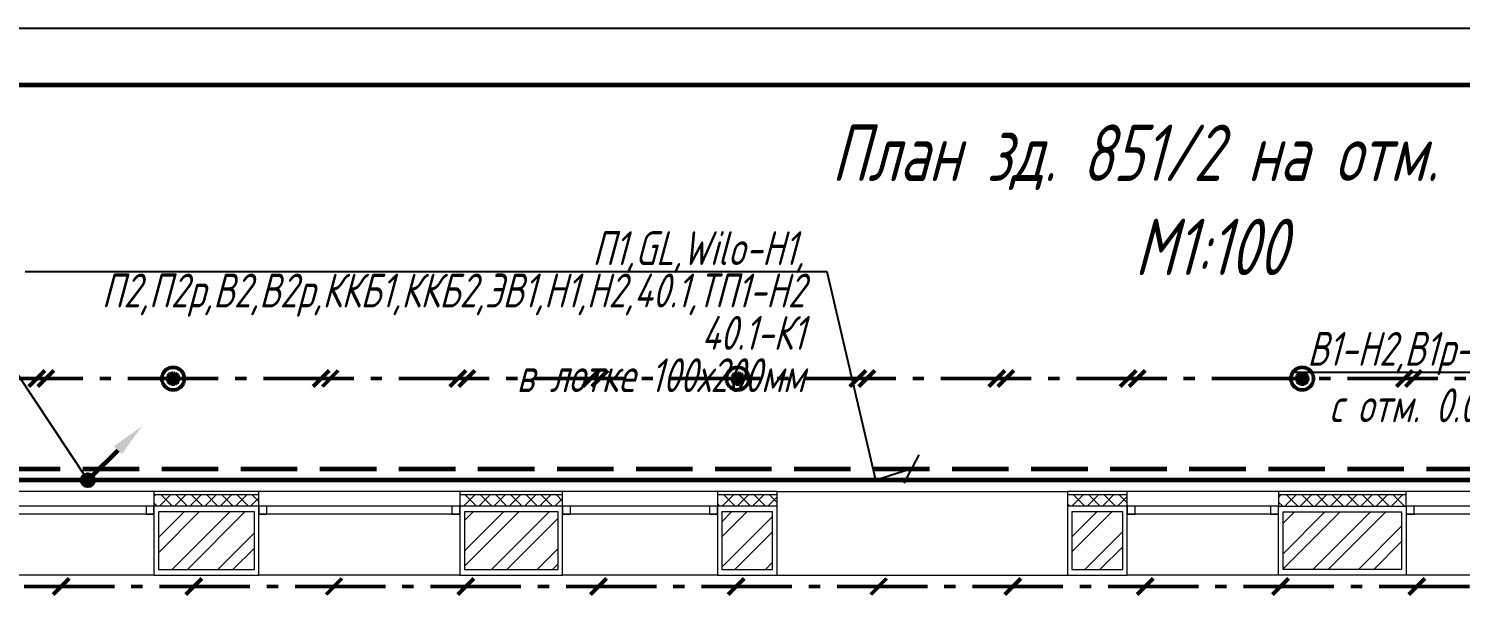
# Model space of a CAD drawing. Header units: millimetres. Extents: x -10490 to 5162, y -5053 to 76.
# Drawn here: x -4688.8 to -4562, y -444.3 to -394.1 of the extents above; entities that cross this region are included whole.
import ezdxf
from ezdxf import colors
from ezdxf.entities.mleader import LeaderData, LeaderLine
from ezdxf.math import Vec2, Vec3

# ---------------------------------------------------------------- set-up
doc = ezdxf.new("R2010")
doc.units = ezdxf.units.MM
doc.linetypes.add('gost5', pattern=[7, 5, -2, 0])
doc.linetypes.add('gost6', pattern=[12, 8, -1.5, 1, -1.5])
for name, color, linetype, lineweight in [('Заземление (Вновь)', 6, 'gost6', 50), ('КаБель контрольный (Вновь)', 142, 'gost5', 60), ('КаБель силовой (Вновь)', 1, 'Continuous', 60), ('Линия выноска', 137, 'Continuous', 25), ('Рамка толстая', 7, 'Continuous', 60), ('Рамка тонкая', 5, 'Continuous', 25), ('Строительный', 251, 'Continuous', 13), ('Текст', 2, 'Continuous', 25)]:
    doc.layers.add(name, color=color, linetype=linetype, lineweight=lineweight)
doc.styles.add('SIMPLEX', font='simplex.shx', dxfattribs={"width": 0.7, "oblique": 15})
doc.styles.add('СИМПЛЕКС', font='simplex.shx', dxfattribs={"width": 0.7, "oblique": 15, "height": 500})
pattern_1 = [(45, (-11480.575, 3098.7583), (-2.0205576, 2.0205576), []), (45, (-11479.228, 3098.7583), (-2.0205576, 2.0205576), [])]
pattern_2 = [(45, (-11480.5749, 3098.7583), (-0.67351921, 0.67351921), []), (135, (-11480.5749, 3098.7583), (-0.67351921, -0.67351921), [])]

# ---------------------------------------------------------------- blocks, each defined once
blk = doc.blocks.new('A$C0CDB385D')
at = {"layer": 'Рамка толстая'}
blk.add_line((589, 415), (20, 415), dxfattribs=at)
at = {"layer": 'Рамка тонкая'}
blk.add_line((594, 420), (0, 420), dxfattribs=at)
blk = doc.blocks.new('_None')
blk = doc.blocks.new('_Oblique')
at = {"color": 0, "linetype": 'ByBlock', "lineweight": -2}
blk.add_line((-0.5, -0.5), (0.5, 0.5), dxfattribs=at)

msp = doc.modelspace()

# ---------------------------------------------------------------- hatches: boundary and pattern name
at = {"layer": 'Заземление (Вновь)'}
for points in [[(-4675.54156, -425.14645, 1), (-4676.54156, -425.14645, 1)], [(-4625.54156, -425.14645, 1), (-4626.54156, -425.14645, 1)], [(-4575.54156, -425.14645, 1), (-4576.54156, -425.14645, 1)]]:
    msp.add_hatch(color=256, dxfattribs=at).paths.add_polyline_path(points)
at = {"layer": 'КаБель силовой (Вновь)'}
msp.add_hatch(color=256, dxfattribs=at).paths.add_polyline_path([(-4683.09061, -434.14645, 1), (-4684.09061, -434.14645, 1)])
at = {"layer": 'Строительный', "ltscale": 100}
h = msp.add_hatch(dxfattribs=at)
h.set_pattern_fill('ANSI37', color=256, scale=0.3)
h.set_pattern_definition(pattern_2)
h.paths.add_polyline_path([(-4668.44156, -435.44645), (-4677.74156, -435.44645), (-4677.74156, -436.44645), (-4668.44156, -436.44645)])
h = msp.add_hatch(dxfattribs=at)
h.set_pattern_fill('ANSI37', color=256, scale=0.3)
h.set_pattern_definition(pattern_2)
h.paths.add_polyline_path([(-4641.54156, -435.44645), (-4650.64156, -435.44645), (-4650.64156, -436.44645), (-4641.54156, -436.44645)])
h = msp.add_hatch(dxfattribs=at)
h.set_pattern_fill('ANSI37', color=256, scale=0.3)
h.set_pattern_definition(pattern_2)
h.paths.add_polyline_path([(-4622.54156, -435.44645), (-4627.84156, -435.44645), (-4627.84156, -436.44645), (-4622.54156, -436.44645)])
h = msp.add_hatch(dxfattribs=at)
h.set_pattern_fill('ANSI37', color=256, scale=0.3)
h.set_pattern_definition(pattern_2)
h.paths.add_polyline_path([(-4591.54156, -435.44645), (-4596.84156, -435.44645), (-4596.84156, -436.44645), (-4591.54156, -436.44645)])
h = msp.add_hatch(dxfattribs=at)
h.set_pattern_fill('ANSI37', color=256, scale=0.3)
h.set_pattern_definition(pattern_2)
h.paths.add_polyline_path([(-4566.83709, -435.44645), (-4578.14156, -435.44645), (-4578.14156, -436.44645), (-4566.83709, -436.44645)])
h = msp.add_hatch(dxfattribs=at)
h.set_pattern_fill('ANSI32', color=256, scale=0.3)
h.set_pattern_definition(pattern_1)
h.paths.add_polyline_path([(-4668.84156, -436.94645), (-4677.34156, -436.94645), (-4677.34156, -442.04645), (-4668.84156, -442.04645)])
h = msp.add_hatch(dxfattribs=at)
h.set_pattern_fill('ANSI32', color=256, scale=0.3)
h.set_pattern_definition(pattern_1)
h.paths.add_polyline_path([(-4641.94156, -436.94645), (-4650.24156, -436.94645), (-4650.24156, -442.04645), (-4641.94156, -442.04645)])
h = msp.add_hatch(dxfattribs=at)
h.set_pattern_fill('ANSI32', color=256, scale=0.3)
h.set_pattern_definition(pattern_1)
h.paths.add_polyline_path([(-4622.94156, -436.94645), (-4627.44156, -436.94645), (-4627.44156, -442.04645), (-4622.94156, -442.04645)])
h = msp.add_hatch(dxfattribs=at)
h.set_pattern_fill('ANSI32', color=256, scale=0.3)
h.set_pattern_definition(pattern_1)
h.paths.add_polyline_path([(-4591.94156, -436.94645), (-4596.44156, -436.94645), (-4596.44156, -442.04645), (-4591.94156, -442.04645)])
h = msp.add_hatch(dxfattribs=at)
h.set_pattern_fill('ANSI32', color=256, scale=0.3)
h.set_pattern_definition(pattern_1)
h.paths.add_polyline_path([(-4567.23709, -436.94645), (-4577.74156, -436.94645), (-4577.74156, -442.04645), (-4567.23709, -442.04645)])

# ---------------------------------------------------------------- linework, layer by layer
at = {"layer": 'Заземление (Вновь)'}
for p, q in [((-4687.39503, -424.43934), (-4688.80924, -425.85356)), ((-4686.59503, -424.43934), (-4688.00924, -425.85356)), ((-4662.21022, -424.43934), (-4663.62444, -425.85356)), ((-4661.41022, -424.43934), (-4662.82444, -425.85356)), ((-4650.12726, -424.43934), (-4651.54147, -425.85356)), ((-4649.32726, -424.43934), (-4650.74147, -425.85356)), ((-4638.35012, -424.43934), (-4639.76433, -425.85356)), ((-4637.55012, -424.43934), (-4638.96433, -425.85356)), ((-4614.69465, -424.43934), (-4616.10886, -425.85356)), ((-4613.89465, -424.43934), (-4615.30886, -425.85356)), ((-4602.38224, -424.43934), (-4603.79646, -425.85356)), ((-4601.58224, -424.43934), (-4602.99646, -425.85356)), ((-4590.75801, -424.43934), (-4592.17223, -425.85356)), ((-4589.95801, -424.43934), (-4591.37223, -425.85356)), ((-4566.26614, -424.43934), (-4567.68035, -425.85356)), ((-4565.46614, -424.43934), (-4566.88035, -425.85356)), ((-4776.04156, -425.14645), (-4417.24156, -425.14645)), ((-4713.24156, -443.54645), (-4479.14156, -443.54645)), ((-4685.25718, -442.83934), (-4686.67139, -444.25356)), ((-4673.48651, -442.83934), (-4674.90072, -444.25356)), ((-4661.08554, -442.83934), (-4662.49975, -444.25356)), ((-4649.41988, -442.83934), (-4650.83409, -444.25356)), ((-4637.64946, -442.83934), (-4639.06367, -444.25356)), ((-4625.45851, -442.83934), (-4626.87272, -444.25356)), ((-4612.84703, -442.83934), (-4614.26124, -444.25356)), ((-4600.97135, -442.83934), (-4602.38556, -444.25356)), ((-4589.25232, -442.83934), (-4590.66653, -444.25356)), ((-4577.27163, -442.83934), (-4578.68585, -444.25356)), ((-4565.18569, -442.83934), (-4566.59991, -444.25356))]:
    msp.add_line(p, q, dxfattribs=at)
for centre, radius in [((-4676.04156, -425.14645), 1), ((-4676.04156, -425.14645), 0.5), ((-4626.04156, -425.14645), 1), ((-4626.04156, -425.14645), 0.5), ((-4576.04156, -425.14645), 1), ((-4576.04156, -425.14645), 0.5)]:
    msp.add_circle(centre, radius, dxfattribs=at)
at = {"layer": 'КаБель контрольный (Вновь)'}
msp.add_line((-4768.04156, -433.14645), (-4426.54156, -433.14645), dxfattribs=at)
at = {"layer": 'КаБель силовой (Вновь)'}
for p, q in [((-4683.23706, -433.7929), (-4680.9175, -431.47334)), ((-4427.54156, -434.14645), (-4767.04156, -434.14645))]:
    msp.add_line(p, q, dxfattribs=at)
msp.add_circle((-4683.59061, -434.14645), 0.5, dxfattribs=at)
msp.add_solid([(-4681.27106, -431.11979), (-4680.56395, -431.8269), (-4678.79618, -429.35202)], dxfattribs=at)
at = {"layer": 'Строительный', "ltscale": 100}
for p, q in [((-4677.74156, -435.14645), (-4691.14156, -435.14645)), ((-4650.64156, -435.14645), (-4668.44156, -435.14645)), ((-4627.84156, -435.14645), (-4641.54156, -435.14645)), ((-4578.14156, -435.14645), (-4591.54156, -435.14645)), ((-4553.23709, -435.14645), (-4566.83709, -435.14645)), ((-4677.74156, -436.44645), (-4691.14156, -436.44645)), ((-4677.74156, -437.14645), (-4691.14156, -437.14645)), ((-4650.64156, -436.44645), (-4668.44156, -436.44645)), ((-4650.64156, -437.14645), (-4668.44156, -437.14645)), ((-4627.84156, -436.44645), (-4641.54156, -436.44645)), ((-4627.84156, -437.14645), (-4641.54156, -437.14645)), ((-4578.14156, -436.44645), (-4591.54156, -436.44645)), ((-4578.14156, -437.14645), (-4591.54156, -437.14645)), ((-4553.23709, -436.44645), (-4566.83709, -436.44645)), ((-4553.23709, -437.14645), (-4566.83709, -437.14645)), ((-4677.74156, -442.54645), (-4691.14156, -442.54645)), ((-4650.64156, -442.54645), (-4668.44156, -442.54645)), ((-4627.84156, -442.54645), (-4641.54156, -442.54645)), ((-4578.14156, -442.54645), (-4591.54156, -442.54645)), ((-4553.23709, -442.54645), (-4566.83709, -442.54645))]:
    msp.add_line(p, q, dxfattribs=at)
at = {"layer": 'Строительный'}
for p, q in [((-4622.54156, -435.14645), (-4596.84156, -435.14645)), ((-4622.54156, -442.54645), (-4596.84156, -442.54645))]:
    msp.add_line(p, q, dxfattribs=at)
at = {"layer": 'Строительный', "ltscale": 100}
for points in [[(-4668.44156, -435.44645), (-4668.44156, -435.14645), (-4677.74156, -435.14645), (-4677.74156, -435.44645)], [(-4668.44156, -436.44645), (-4668.44156, -435.44645), (-4677.74156, -435.44645), (-4677.74156, -436.44645)], [(-4641.54156, -435.44645), (-4641.54156, -435.14645), (-4650.64156, -435.14645), (-4650.64156, -435.44645)], [(-4641.54156, -436.44645), (-4641.54156, -435.44645), (-4650.64156, -435.44645), (-4650.64156, -436.44645)], [(-4622.54156, -435.44645), (-4622.54156, -435.14645), (-4627.84156, -435.14645), (-4627.84156, -435.44645)], [(-4622.54156, -436.44645), (-4622.54156, -435.44645), (-4627.84156, -435.44645), (-4627.84156, -436.44645)], [(-4591.54156, -435.44645), (-4591.54156, -435.14645), (-4596.84156, -435.14645), (-4596.84156, -435.44645)], [(-4591.54156, -436.44645), (-4591.54156, -435.44645), (-4596.84156, -435.44645), (-4596.84156, -436.44645)], [(-4566.83709, -435.44645), (-4566.83709, -435.14645), (-4578.14156, -435.14645), (-4578.14156, -435.44645)], [(-4566.83709, -436.44645), (-4566.83709, -435.44645), (-4578.14156, -435.44645), (-4578.14156, -436.44645)]]:
    msp.add_lwpolyline(points, dxfattribs=at)
for points in [[(-4678.44156, -437.14645), (-4677.74156, -437.14645), (-4677.74156, -436.44645), (-4678.44156, -436.44645)], [(-4677.74156, -442.54645), (-4668.44156, -442.54645), (-4668.44156, -436.44645), (-4677.74156, -436.44645)], [(-4677.34156, -442.04645), (-4668.84156, -442.04645), (-4668.84156, -436.94645), (-4677.34156, -436.94645)], [(-4668.44156, -437.14645), (-4667.74156, -437.14645), (-4667.74156, -436.44645), (-4668.44156, -436.44645)], [(-4651.34156, -437.14645), (-4650.64156, -437.14645), (-4650.64156, -436.44645), (-4651.34156, -436.44645)], [(-4650.64156, -442.54645), (-4641.54156, -442.54645), (-4641.54156, -436.44645), (-4650.64156, -436.44645)], [(-4650.24156, -442.04645), (-4641.94156, -442.04645), (-4641.94156, -436.94645), (-4650.24156, -436.94645)], [(-4641.54156, -437.14645), (-4640.84156, -437.14645), (-4640.84156, -436.44645), (-4641.54156, -436.44645)], [(-4628.54156, -437.14645), (-4627.84156, -437.14645), (-4627.84156, -436.44645), (-4628.54156, -436.44645)], [(-4627.84156, -442.54645), (-4622.54156, -442.54645), (-4622.54156, -436.44645), (-4627.84156, -436.44645)], [(-4627.44156, -442.04645), (-4622.94156, -442.04645), (-4622.94156, -436.94645), (-4627.44156, -436.94645)], [(-4596.84156, -442.54645), (-4591.54156, -442.54645), (-4591.54156, -436.44645), (-4596.84156, -436.44645)], [(-4596.44156, -442.04645), (-4591.94156, -442.04645), (-4591.94156, -436.94645), (-4596.44156, -436.94645)], [(-4591.54156, -437.14645), (-4590.84156, -437.14645), (-4590.84156, -436.44645), (-4591.54156, -436.44645)], [(-4578.84156, -437.14645), (-4578.14156, -437.14645), (-4578.14156, -436.44645), (-4578.84156, -436.44645)], [(-4578.14156, -436.44645), (-4566.83709, -436.44645), (-4566.83709, -442.54645), (-4578.14156, -442.54645)], [(-4577.74156, -436.94645), (-4567.23709, -436.94645), (-4567.23709, -442.04645), (-4577.74156, -442.04645)], [(-4566.83709, -437.14645), (-4566.13709, -437.14645), (-4566.13709, -436.44645), (-4566.83709, -436.44645)]]:
    msp.add_lwpolyline(points, close=True, dxfattribs=at)

# ---------------------------------------------------------------- block references
msp.add_blockref('A$C0CDB385D', (-4846.0436, -814.14684))

# ---------------------------------------------------------------- texts
at = {"layer": 'Текст', "insert": (-4584.17884, -409.31257), "char_height": 5, "width": 338.8, "attachment_point": 5, "style": 'SIMPLEX'}
msp.add_mtext('План зд. 851/2 на отм. 0.000\\PМ1:100', dxfattribs=at)

# ---------------------------------------------------------------- leaders
at = {"layer": 'Линия выноска'}
ml = msp.add_multileader_mtext('Standard', dxfattribs=at)
ml.set_content('\\pxsm0.75;П1,GL,Wilo-Н1,\\PП2,П2р,В2,В2р,ККБ1,ККБ2,ЭВ1,Н1,Н2,40.1,ТП1-Н2\\P40.1-К1\\Pв лотке 100х200мм', color=2, style='СИМПЛЕКС')
ml.set_leader_properties()
ml.set_arrow_properties(name='OBLIQUE')
ml.build(insert=Vec2(0, 0))
ml.multileader.update_dxf_attribs({"text_left_attachment_type": 6, "text_right_attachment_type": 6, "dogleg_length": 0, "arrow_head_size": 2})
ctx = ml.context
ctx.base_point, ctx.char_height, ctx.arrow_head_size, ctx.plane_origin = Vec3(-4700.55999, -415.69108), 3, 2, Vec3(-4561.9091, -441.83014)
ctx.left_attachment, ctx.right_attachment, ctx.text_align_type = 6, 6, 2
notes = []
notes.append((ctx, [(1, (1, 1, 0), (-4618.10926, -415.69108), (-1, 0), 0, [(1, [(-4610.63397, -433.14645), (-4613.80599, -434.14645)], 0, [])])]))
ctx.mtext.insert, ctx.mtext.alignment, ctx.mtext.flow_direction = Vec3(-4620.10926, -412.09108), 3, 5
ml = msp.add_multileader_mtext('Standard', dxfattribs=at)
ml.set_content('ЭВ2-Н2\\Pна кровлю', color=2, style='СИМПЛЕКС')
ml.set_leader_properties()
ml.set_arrow_properties(name='NONE')
ml.build(insert=Vec2(0, 0))
ml.multileader.update_dxf_attribs({"text_left_attachment_type": 6, "text_right_attachment_type": 6, "dogleg_length": 0, "arrow_head_size": 2})
ctx = ml.context
ctx.base_point, ctx.char_height, ctx.arrow_head_size, ctx.plane_origin = Vec3(-4710.71747, -424.60669), 3, 2, Vec3(-4734.80458, -458.79617)
ctx.left_attachment, ctx.right_attachment, ctx.text_align_type = 6, 6, 2
notes.append((ctx, [(1, (1, 1, 0), (-4689.89641, -424.60669), (-1, 0), 0, [(0, [(-4683.59061, -434.14645)], 0, [])])]))
ctx.mtext.insert, ctx.mtext.alignment, ctx.mtext.flow_direction = Vec3(-4691.89641, -420.60669), 3, 5
ml = msp.add_multileader_mtext('Standard', dxfattribs=at)
ml.set_content('В1-Н2,В1р-Н2\\Pс отм. 0.000', color=2, style='СИМПЛЕКС')
ml.set_leader_properties()
ml.set_arrow_properties(name='NONE')
ml.build(insert=Vec2(0, 0))
ml.multileader.update_dxf_attribs({"text_left_attachment_type": 6, "text_right_attachment_type": 6, "dogleg_length": 0, "arrow_head_size": 2})
ctx = ml.context
ctx.base_point, ctx.char_height, ctx.arrow_head_size, ctx.plane_origin = Vec3(-4583.27591, -424.60669), 3, 2, Vec3(-4581.08952, -477.98882)
ctx.left_attachment, ctx.right_attachment, ctx.text_align_type = 6, 6, 2
notes.append((ctx, [(1, (1, 1, 0), (-4555.62517, -424.60669), (-1, 0), 0, [(0, [(-4529.87555, -434.14645)], 0, [])])]))
ctx.mtext.insert, ctx.mtext.alignment, ctx.mtext.flow_direction = Vec3(-4557.62517, -421.00669), 3, 5
for ctx, leaders in notes:
    for number, flags, end, landing, length, lines in leaders:
        leader = LeaderData()
        leader.index, (leader.has_last_leader_line, leader.has_dogleg_vector, leader.attachment_direction) = number, flags
        leader.last_leader_point, leader.dogleg_vector, leader.dogleg_length = Vec3(end), Vec3(landing), length
        for number, points, colour, breaks in lines:
            line = LeaderLine()
            line.index, line.vertices, line.color, line.breaks = number, Vec3.list(points), colors.encode_raw_color(colour), breaks
            leader.lines.append(line)
        ctx.leaders.append(leader)

doc.saveas('drawing.dxf')
